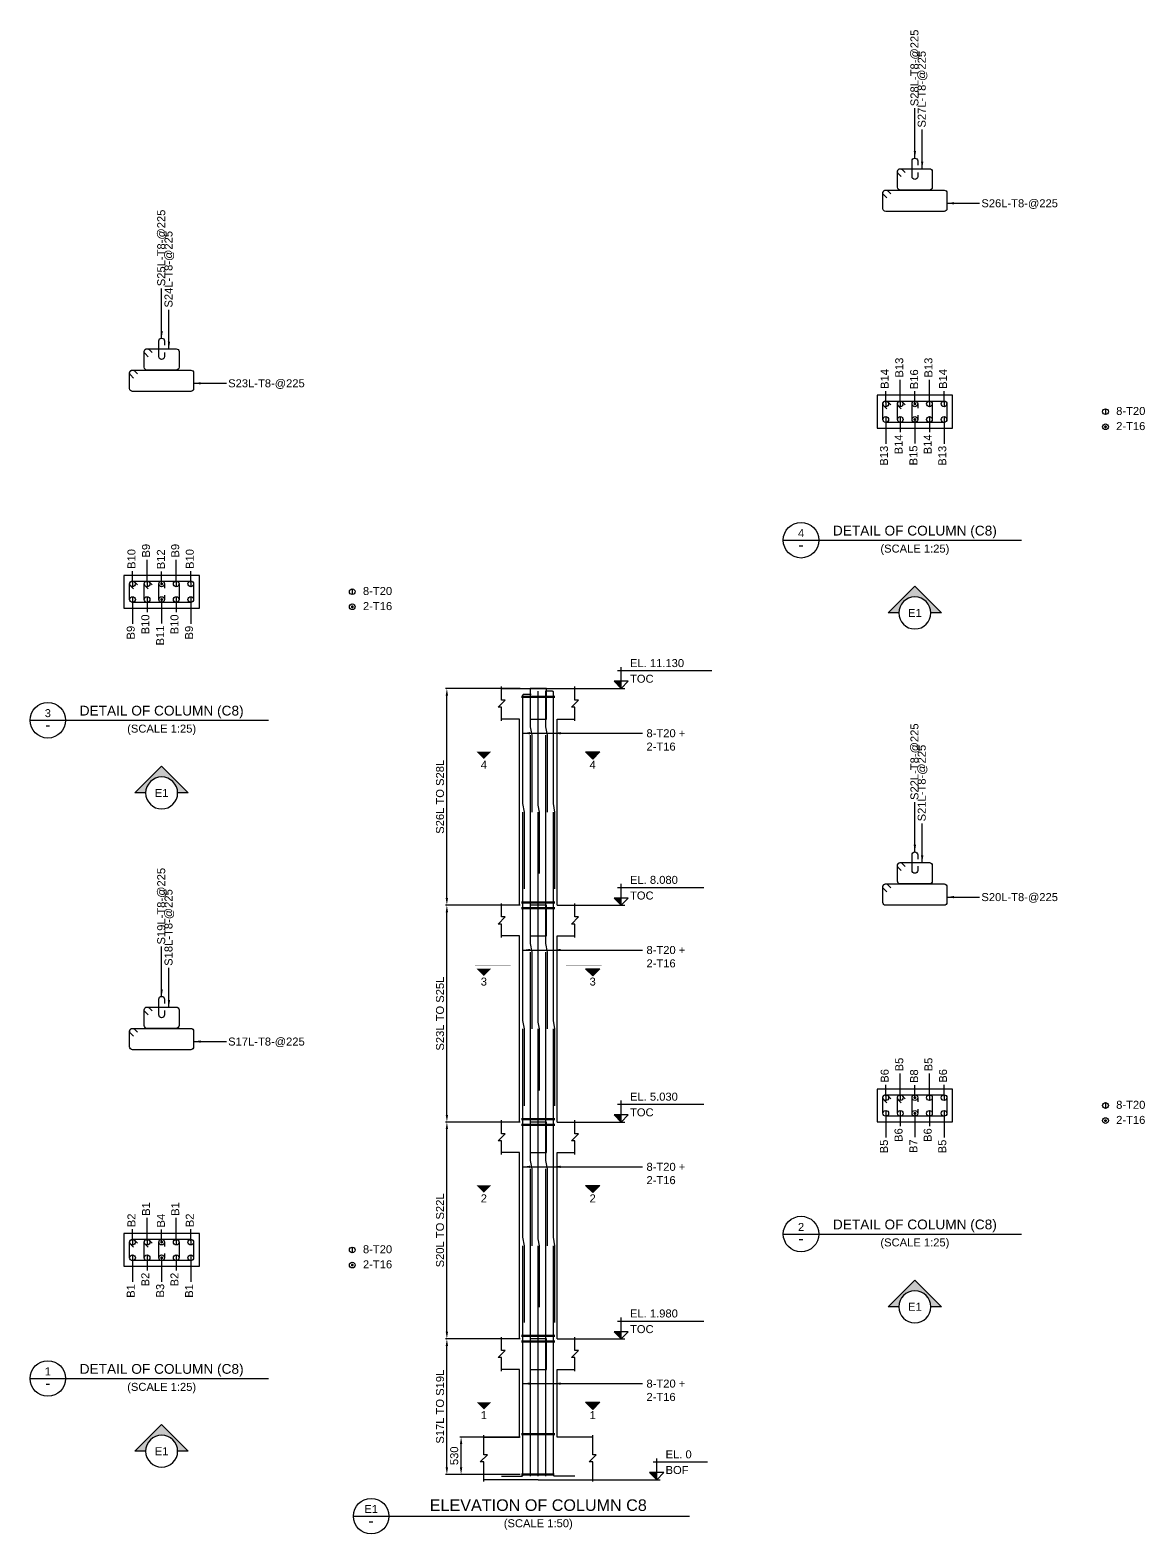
# Model space of a CAD drawing. Header units: inches. Extents: x -14290 to 92310, y -1525 to 237772.
# Drawn here: x -14290 to 17059, y -1525 to 40762 of the extents above; entities that cross this region are included whole.
import ezdxf
from ezdxf.enums import TextEntityAlignment as Align

# ---------------------------------------------------------------- set-up
doc = ezdxf.new("R2010")
doc.units = ezdxf.units.IN
doc.header["$MEASUREMENT"] = 0
doc.linetypes.add('SCHidden', pattern=[1000, 500, -500])
for name, color, linetype in [('colSectionMarkLayer', 5, 'Continuous'), ('Concrete Line', 2, 'Continuous'), ('Dim', 31, 'Continuous'), ('Hatch', 25, 'Continuous'), ('Labels', 4, 'Continuous'), ('Link', 225, 'Continuous'), ('Reinforcement', 130, 'Continuous'), ('Text', 31, 'Continuous'), ('Text_Scale', 31, 'Continuous')]:
    doc.layers.add(name, color=color, linetype=linetype)
doc.styles.add('SC-BBS1', font='SansSerif')
doc.styles.add('SC-COL2', font='sanss___.ttf')
doc.styles.get("Standard").update_dxf_attribs({"font": 'txt.shx'})
doc.dimstyles.new('ColumnSch', dxfattribs={"dimtxt": 225, "dimasz": 200, "dimexe": 38, "dimexo": 38, "dimgap": 80, "dimtad": 1, "dimtoh": 1, "dimdec": 0, "dimzin": 0, "dimdsep": 46, "dimtxsty": 'SC-BBS1', "dimcen": 0.09, "dimclrd": 8, "dimclre": 8, "dimclrt": 31, "dimadec": 0, "dimazin": 0, "dimtfac": 1, "dimtdec": 0, "dimtix": 1, "dimtofl": 0, "dimtmove": 0, "dimatfit": 3, "dimfxl": 1, "dimtolj": 1, "dimtzin": 0, "dimarcsym": 0})
doc.dimstyles.get("Standard").update_dxf_attribs({"dimtxt": 0.18, "dimasz": 200, "dimexe": 0.18, "dimexo": 0.0625, "dimgap": 0.09, "dimtad": 0, "dimtih": 1, "dimtoh": 1, "dimdec": 4, "dimzin": 0, "dimdsep": 46, "dimtxsty": 'Standard', "dimcen": 0.09, "dimadec": 0, "dimazin": 0, "dimtfac": 1, "dimtdec": 4, "dimtofl": 0, "dimtmove": 0, "dimatfit": 3, "dimfxl": 1, "dimtolj": 1, "dimtzin": 0, "dimarcsym": 0})

# ---------------------------------------------------------------- blocks, each defined once
blk = doc.blocks.new('*D0')
at = {"color": 8, "linetype": 'ByBlock', "lineweight": -2}
for p, q in [((-508, 3962), (-2608, 3962)), ((-2570, 344), (-2570, 3762)), ((-508, 144), (-2608, 144))]:
    blk.add_line(p, q, dxfattribs=at)
at = {"color": 8}
for points in [[(-2570, 3962), (-2537, 3762), (-2603, 3762)], [(-2570, 144), (-2603, 344), (-2537, 344)]]:
    blk.add_solid(points, dxfattribs=at)
at = {"layer": 'DEFPOINTS', "color": 31}
for p in [(-470, 3962), (-2570, 144), (-470, 144)]:
    blk.add_point(p, dxfattribs=at)
at = {"color": 31, "insert": (-2762, 2053), "char_height": 225, "attachment_point": 5, "rotation": 90, "style": 'SC-BBS1'}
blk.add_mtext('\\A1;S17L TO S19L', dxfattribs=at)
blk = doc.blocks.new('*D1')
at = {"color": 8, "linetype": 'ByBlock', "lineweight": -2}
for p, q in [((-508, 1200), (-2208, 1200)), ((-2170, 344), (-2170, 1000)), ((-508, 144), (-2208, 144))]:
    blk.add_line(p, q, dxfattribs=at)
at = {"color": 8}
for points in [[(-2170, 1200), (-2137, 1000), (-2203, 1000)], [(-2170, 144), (-2203, 344), (-2137, 344)]]:
    blk.add_solid(points, dxfattribs=at)
at = {"layer": 'DEFPOINTS', "color": 31}
for p in [(-470, 1200), (-2170, 144), (-470, 144)]:
    blk.add_point(p, dxfattribs=at)
at = {"color": 31, "insert": (-2362, 672), "char_height": 225, "attachment_point": 5, "rotation": 90, "style": 'SC-BBS1'}
blk.add_mtext('\\A1;530', dxfattribs=at)
blk = doc.blocks.new('*D2')
at = {"color": 8, "linetype": 'ByBlock', "lineweight": -2}
for p, q in [((-508, 10058), (-2608, 10058)), ((-2570, 4162), (-2570, 9858)), ((-508, 3962), (-2608, 3962))]:
    blk.add_line(p, q, dxfattribs=at)
at = {"color": 8}
for points in [[(-2570, 10058), (-2537, 9858), (-2603, 9858)], [(-2570, 3962), (-2603, 4162), (-2537, 4162)]]:
    blk.add_solid(points, dxfattribs=at)
at = {"layer": 'DEFPOINTS', "color": 31}
for p in [(-470, 10058), (-2570, 3962), (-470, 3962)]:
    blk.add_point(p, dxfattribs=at)
at = {"color": 31, "insert": (-2762, 7010), "char_height": 225, "attachment_point": 5, "rotation": 90, "style": 'SC-BBS1'}
blk.add_mtext('\\A1;S20L TO S22L', dxfattribs=at)
blk = doc.blocks.new('*D3')
at = {"color": 8, "linetype": 'ByBlock', "lineweight": -2}
for p, q in [((-508, 16154), (-2608, 16154)), ((-2570, 10258), (-2570, 15954)), ((-508, 10058), (-2608, 10058))]:
    blk.add_line(p, q, dxfattribs=at)
at = {"color": 8}
for points in [[(-2570, 16154), (-2537, 15954), (-2603, 15954)], [(-2570, 10058), (-2603, 10258), (-2537, 10258)]]:
    blk.add_solid(points, dxfattribs=at)
at = {"layer": 'DEFPOINTS', "color": 31}
for p in [(-470, 16154), (-2570, 10058), (-470, 10058)]:
    blk.add_point(p, dxfattribs=at)
at = {"color": 31, "insert": (-2762, 13106), "char_height": 225, "attachment_point": 5, "rotation": 90, "style": 'SC-BBS1'}
blk.add_mtext('\\A1;S23L TO S25L', dxfattribs=at)
blk = doc.blocks.new('*D4')
at = {"color": 8, "linetype": 'ByBlock', "lineweight": -2}
for p, q in [((-508, 22250), (-2608, 22250)), ((-2570, 16354), (-2570, 22050)), ((-508, 16154), (-2608, 16154))]:
    blk.add_line(p, q, dxfattribs=at)
at = {"color": 8}
for points in [[(-2570, 22250), (-2537, 22050), (-2603, 22050)], [(-2570, 16154), (-2603, 16354), (-2537, 16354)]]:
    blk.add_solid(points, dxfattribs=at)
at = {"layer": 'DEFPOINTS', "color": 31}
for p in [(-470, 22250), (-2570, 16154), (-470, 16154)]:
    blk.add_point(p, dxfattribs=at)
at = {"color": 31, "insert": (-2762, 19202), "char_height": 225, "attachment_point": 5, "rotation": 90, "style": 'SC-BBS1'}
blk.add_mtext('\\A1;S26L TO S28L', dxfattribs=at)

msp = doc.modelspace()

# ---------------------------------------------------------------- hatches: boundary and pattern name
at = {"layer": 'Hatch'}
h = msp.add_hatch(color=256, dxfattribs=at)
edge = h.paths.add_edge_path(flags=16)
edge.add_line((10140, 24372), (9840, 24372))
edge.add_line((9840, 24372), (10590, 25122))
edge.add_line((10590, 25122), (11340, 24372))
edge.add_line((11340, 24372), (11040, 24372))
edge.add_arc((10590, 24372), 450, 0, 180)
for points in [[(2330, 22250), (2330, 22450), (2130, 22450)], [(-1730, 20465), (-1530, 20265), (-1330, 20465), (-1730, 20465)], [(1730, 20465), (1530, 20265), (1330, 20465), (1730, 20465)], [(2330, 16154), (2330, 16354), (2130, 16354)], [(-1730, 14369), (-1530, 14169), (-1330, 14369), (-1730, 14369)], [(1730, 14369), (1530, 14169), (1330, 14369), (1730, 14369)], [(2330, 10058), (2330, 10258), (2130, 10258)], [(-1730, 8273), (-1530, 8073), (-1330, 8273), (-1730, 8273)], [(1730, 8273), (1530, 8073), (1330, 8273), (1730, 8273)], [(2330, 3962), (2330, 4162), (2130, 4162)], [(-1730, 2177), (-1530, 1977), (-1330, 2177), (-1730, 2177)], [(1730, 2177), (1530, 1977), (1330, 2177), (1730, 2177)], [(3330, 0), (3330, 200), (3130, 200)]]:
    msp.add_hatch(color=256, dxfattribs=at).paths.add_polyline_path(points, flags=0)
h = msp.add_hatch(color=256, dxfattribs=at)
edge = h.paths.add_edge_path(flags=16)
edge.add_line((-11040, 19310), (-11340, 19310))
edge.add_line((-11340, 19310), (-10590, 20060))
edge.add_line((-10590, 20060), (-9840, 19310))
edge.add_line((-9840, 19310), (-10140, 19310))
edge.add_arc((-10590, 19310), 450, 0, 180)
h = msp.add_hatch(color=256, dxfattribs=at)
edge = h.paths.add_edge_path(flags=16)
edge.add_line((10140, 4862), (9840, 4862))
edge.add_line((9840, 4862), (10590, 5612))
edge.add_line((10590, 5612), (11340, 4862))
edge.add_line((11340, 4862), (11040, 4862))
edge.add_arc((10590, 4862), 450, 0, 180)
h = msp.add_hatch(color=256, dxfattribs=at)
edge = h.paths.add_edge_path(flags=16)
edge.add_line((-11040, 800), (-11340, 800))
edge.add_line((-11340, 800), (-10590, 1550))
edge.add_line((-10590, 1550), (-9840, 800))
edge.add_line((-9840, 800), (-10140, 800))
edge.add_arc((-10590, 800), 450, 0, 180)

# ---------------------------------------------------------------- linework, layer by layer
at = {"lineweight": 50}
for p, q in [((-470, 22010), (470, 22010)), ((-470, 16234), (470, 16234)), ((-470, 16074), (470, 16074)), ((-470, 10138), (470, 10138)), ((-470, 9978), (470, 9978)), ((-470, 4042), (470, 4042)), ((-470, 3882), (470, 3882)), ((-470, 1280), (470, 1280)), ((-470, 144), (450, 144))]:
    msp.add_line(p, q, dxfattribs=at)
at = {"layer": 'colSectionMarkLayer'}
for p, q in [((6890, 26417), (13590, 26417)), ((2330, 22250), (2330, 22850)), ((2230, 22750), (4880, 22750)), ((530, 22250), (2430, 22250)), ((-14290, 21355), (-7590, 21355)), ((2230, 16654), (4655, 16654)), ((2330, 16154), (2330, 16754)), ((530, 16154), (2430, 16154)), ((2330, 10058), (2330, 10658)), ((2230, 10558), (4655, 10558)), ((530, 10058), (2430, 10058)), ((6890, 6907), (13590, 6907)), ((2230, 4462), (4655, 4462)), ((2330, 3962), (2330, 4562)), ((530, 3962), (2430, 3962)), ((-14290, 2845), (-7590, 2845)), ((3230, 500), (4755, 500)), ((3330, 0), (3330, 600)), ((1530, 0), (3430, 0)), ((-5200, -1025), (4250, -1025))]:
    msp.add_line(p, q, dxfattribs=at)
for points in [[(10140, 24372), (9840, 24372), (10590, 25122), (11340, 24372), (11040, 24372, 1), (10140, 24372, 1), (11040, 24372)], [(-11040, 19310), (-11340, 19310), (-10590, 20060), (-9840, 19310), (-10140, 19310, 1), (-11040, 19310, 1), (-10140, 19310)], [(10140, 4862), (9840, 4862), (10590, 5612), (11340, 4862), (11040, 4862, 1), (10140, 4862, 1), (11040, 4862)], [(-11040, 800), (-11340, 800), (-10590, 1550), (-9840, 800), (-10140, 800, 1), (-11040, 800, 1), (-10140, 800)]]:
    msp.add_lwpolyline(points, format="xyb", dxfattribs=at)
for points in [[(2330, 22250), (2530, 22450), (2130, 22450)], [(2330, 16154), (2530, 16354), (2130, 16354)], [(2330, 10058), (2530, 10258), (2130, 10258)], [(2330, 3962), (2530, 4162), (2130, 4162)], [(3330, 0), (3530, 200), (3130, 200)]]:
    msp.add_lwpolyline(points, close=True, dxfattribs=at)
at = {"layer": 'colSectionMarkLayer', "const_width": 5}
for points in [[(-780, 20565), (-1780, 20565)], [(-1730, 20465), (-1530, 20265), (-1330, 20465), (-1730, 20465)], [(780, 20565), (1780, 20565)], [(-780, 14469), (-1780, 14469)], [(780, 14469), (1780, 14469)], [(-1730, 14369), (-1530, 14169), (-1330, 14369), (-1730, 14369)], [(-780, 8373), (-1780, 8373)], [(-1730, 8273), (-1530, 8073), (-1330, 8273), (-1730, 8273)], [(780, 8373), (1780, 8373)], [(-780, 2277), (-1780, 2277)], [(-1730, 2177), (-1530, 1977), (-1330, 2177), (-1730, 2177)], [(780, 2277), (1780, 2277)]]:
    msp.add_lwpolyline(points, dxfattribs=at)
at = {"layer": 'colSectionMarkLayer'}
for points in [[(1730, 20465), (1530, 20265), (1330, 20465), (1730, 20465)], [(1730, 14369), (1530, 14169), (1330, 14369), (1730, 14369)], [(1730, 8273), (1530, 8073), (1330, 8273), (1730, 8273)], [(1730, 2177), (1530, 1977), (1330, 2177), (1730, 2177)]]:
    msp.add_lwpolyline(points, dxfattribs=at)
for centre in [(7390, 26417), (-13790, 21355), (7390, 6907), (-13790, 2845), (-4700, -1025)]:
    msp.add_circle(centre, 500, dxfattribs=at)
at = {"layer": 'Concrete Line'}
for p, q in [((-1030, 22250), (1030, 22250)), ((-530, 21390), (-1030, 21390)), ((-530, 16154), (-530, 21390)), ((530, 16154), (530, 21390)), ((530, 21390), (1030, 21390)), ((-530, 16154), (-1030, 16154)), ((-530, 16154), (-530, 16154)), ((-530, 16154), (-530, 16154)), ((530, 16154), (530, 16154)), ((530, 16154), (530, 16154)), ((530, 16154), (1030, 16154)), ((-530, 15294), (-1030, 15294)), ((-530, 10058), (-530, 15294)), ((530, 10058), (530, 15294)), ((530, 15294), (1030, 15294)), ((-530, 10058), (-1030, 10058)), ((-530, 10058), (-530, 10058)), ((-530, 10058), (-530, 10058)), ((530, 10058), (530, 10058)), ((530, 10058), (530, 10058)), ((530, 10058), (1030, 10058)), ((-530, 9198), (-1030, 9198)), ((-530, 3962), (-530, 9198)), ((530, 3962), (530, 9198)), ((530, 9198), (1030, 9198)), ((-530, 3962), (-1030, 3962)), ((-530, 3962), (-530, 3962)), ((-530, 3962), (-530, 3962)), ((530, 3962), (530, 3962)), ((530, 3962), (530, 3962)), ((530, 3962), (1030, 3962)), ((-530, 3102), (-1030, 3102)), ((-530, 1200), (-530, 3102)), ((530, 1200), (530, 3102)), ((530, 3102), (1030, 3102)), ((-1530, 1200), (-530, 1200)), ((1530, 1200), (530, 1200)), ((1530, 1200), (530, 1200)), ((0, 0), (-1530, 0)), ((0, 0), (1530, 0))]:
    msp.add_line(p, q, dxfattribs=at)
for points in [[(9530, 29572), (11650, 29572), (11650, 29572), (11650, 30492), (11650, 30492), (9530, 30492), (9530, 30492), (9530, 29572)], [(-11650, 24510), (-9530, 24510), (-9530, 24510), (-9530, 25430), (-9530, 25430), (-11650, 25430), (-11650, 25430), (-11650, 24510)], [(-230, 22250), (-230, 21390), (230, 21390), (230, 22250)], [(-230, 16154), (-230, 15294), (230, 15294), (230, 16154)], [(9530, 10062), (11650, 10062), (11650, 10062), (11650, 10982), (11650, 10982), (9530, 10982), (9530, 10982), (9530, 10062)], [(-230, 10058), (-230, 9198), (230, 9198), (230, 10058)], [(-11650, 6000), (-9530, 6000), (-9530, 6000), (-9530, 6920), (-9530, 6920), (-11650, 6920), (-11650, 6920), (-11650, 6000)], [(-230, 3962), (-230, 3102), (230, 3102), (230, 3962)]]:
    msp.add_lwpolyline(points, close=True, dxfattribs=at)
for points in [[(-1030, 21340), (-1030, 21720), (-1130, 21720), (-930, 21920), (-1030, 21920), (-1030, 22300)], [(1030, 21340), (1030, 21720), (930, 21720), (1130, 21920), (1030, 21920), (1030, 22300)], [(-1030, 15244), (-1030, 15624), (-1130, 15624), (-930, 15824), (-1030, 15824), (-1030, 16204)], [(1030, 15244), (1030, 15624), (930, 15624), (1130, 15824), (1030, 15824), (1030, 16204)], [(-1030, 9148), (-1030, 9528), (-1130, 9528), (-930, 9728), (-1030, 9728), (-1030, 10108)], [(1030, 9148), (1030, 9528), (930, 9528), (1130, 9728), (1030, 9728), (1030, 10108)], [(-1030, 3052), (-1030, 3432), (-1130, 3432), (-930, 3632), (-1030, 3632), (-1030, 4012)], [(1030, 3052), (1030, 3432), (930, 3432), (1130, 3632), (1030, 3632), (1030, 4012)], [(-1530, -50), (-1530, 500), (-1630, 500), (-1430, 700), (-1530, 700), (-1530, 1250)], [(1530, -50), (1530, 500), (1430, 500), (1630, 700), (1530, 700), (1530, 1250)]]:
    msp.add_lwpolyline(points, dxfattribs=at)
at = {"layer": 'Concrete Line', "linetype": 'SCHidden', "ltscale": 0.3}
for points in [[(-230, 22250), (-230, 21390), (230, 21390), (230, 22250)], [(-230, 16154), (-230, 15294), (230, 15294), (230, 16154)], [(-230, 10058), (-230, 9198), (230, 9198), (230, 10058)], [(-230, 3962), (-230, 3102), (230, 3102), (230, 3962)]]:
    msp.add_lwpolyline(points, close=True, dxfattribs=at)
at = {"layer": 'Dim', "color": 8}
for p, q in [((10180, 30292), (10180, 30932)), ((11000, 30292), (11000, 30932)), ((9770, 30292), (9770, 30612)), ((10590, 30284), (10590, 30604)), ((11410, 30292), (11410, 30612)), ((9770, 29772), (9770, 29132)), ((10180, 29772), (10180, 29452)), ((10590, 29780), (10590, 29140)), ((11000, 29772), (11000, 29452)), ((11410, 29772), (11410, 29132)), ((-11000, 25230), (-11000, 25870)), ((-10180, 25230), (-10180, 25870)), ((-11410, 25230), (-11410, 25550)), ((-10590, 25222), (-10590, 25542)), ((-9770, 25230), (-9770, 25550)), ((-11410, 24710), (-11410, 24070)), ((-11000, 24710), (-11000, 24390)), ((-10590, 24718), (-10590, 24078)), ((-10180, 24710), (-10180, 24390)), ((-9770, 24710), (-9770, 24070)), ((10180, 10782), (10180, 11422)), ((11000, 10782), (11000, 11422)), ((9770, 10782), (9770, 11102)), ((10590, 10774), (10590, 11094)), ((11410, 10782), (11410, 11102)), ((9770, 10262), (9770, 9622)), ((10180, 10262), (10180, 9942)), ((10590, 10270), (10590, 9630)), ((11000, 10262), (11000, 9942)), ((11410, 10262), (11410, 9622)), ((-11000, 6720), (-11000, 7360)), ((-10180, 6720), (-10180, 7360)), ((-11410, 6720), (-11410, 7040)), ((-10590, 6712), (-10590, 7032)), ((-9770, 6720), (-9770, 7040)), ((-11410, 6200), (-11410, 5560)), ((-11000, 6200), (-11000, 5880)), ((-10590, 6208), (-10590, 5568)), ((-10180, 6200), (-10180, 5880)), ((-9770, 6200), (-9770, 5560))]:
    msp.add_line(p, q, dxfattribs=at)
at = {"layer": 'Link'}
for points in [[(10208.3, 36640.6), (10123.4, 36725.4, -0.668178), (10180, 36862), (11000, 36862, -0.4142136), (11080, 36782), (11080, 36342, -0.4142136), (11000, 36262), (10180, 36262, -0.4142136), (10100, 36342), (10100, 36782, -0.6681793), (10236.6, 36838.6), (10321.4, 36753.7)], [(10670, 36762), (10670, 36642, -1), (10510, 36642), (10510, 37082, -1), (10670, 37082), (10670, 36962)], [(9798.3, 36040.6), (9713.4, 36125.4, -0.668178), (9770, 36262), (11410, 36262, -0.4142136), (11490, 36182), (11490, 35742, -0.4142136), (11410, 35662), (9770, 35662, -0.4142136), (9690, 35742), (9690, 36182, -0.6681793), (9826.6, 36238.6), (9911.4, 36153.7)], [(-10971.7, 31578.6), (-11056.6, 31663.4, -0.668178), (-11000, 31800), (-10180, 31800, -0.4142136), (-10100, 31720), (-10100, 31280, -0.4142136), (-10180, 31200), (-11000, 31200, -0.4142136), (-11080, 31280), (-11080, 31720, -0.6681793), (-10943.4, 31776.6), (-10858.6, 31691.7)], [(-10510, 31700), (-10510, 31580, -1), (-10670, 31580), (-10670, 32020, -1), (-10510, 32020), (-10510, 31900)], [(-11381.7, 30978.6), (-11466.6, 31063.4, -0.668178), (-11410, 31200), (-9770, 31200, -0.4142136), (-9690, 31120), (-9690, 30680, -0.4142136), (-9770, 30600), (-11410, 30600, -0.4142136), (-11490, 30680), (-11490, 31120, -0.6681793), (-11353.4, 31176.6), (-11268.6, 31091.7)], [(9798.3, 30110.6), (9713.4, 30195.4, -0.668178), (9770, 30332), (11410, 30332, -0.4142136), (11490, 30252), (11490, 29812, -0.4142136), (11410, 29732), (9770, 29732, -0.4142136), (9690, 29812), (9690, 30252, -0.6681793), (9826.6, 30308.6), (9911.4, 30223.7)], [(10208.3, 30110.6), (10123.4, 30195.4, -0.668178), (10180, 30332), (11000, 30332, -0.4142136), (11080, 30252), (11080, 29812, -0.4142136), (11000, 29732), (10180, 29732, -0.4142136), (10100, 29812), (10100, 30252, -0.6681793), (10236.6, 30308.6), (10321.4, 30223.7)], [(10670, 29932), (10670, 29812, -1), (10510, 29812), (10510, 30252, -1), (10670, 30252), (10670, 30132)], [(-11381.7, 25048.6), (-11466.6, 25133.4, -0.668178), (-11410, 25270), (-9770, 25270, -0.4142136), (-9690, 25190), (-9690, 24750, -0.4142136), (-9770, 24670), (-11410, 24670, -0.4142136), (-11490, 24750), (-11490, 25190, -0.6681793), (-11353.4, 25246.6), (-11268.6, 25161.7)], [(-10971.7, 25048.6), (-11056.6, 25133.4, -0.668178), (-11000, 25270), (-10180, 25270, -0.4142136), (-10100, 25190), (-10100, 24750, -0.4142136), (-10180, 24670), (-11000, 24670, -0.4142136), (-11080, 24750), (-11080, 25190, -0.6681793), (-10943.4, 25246.6), (-10858.6, 25161.7)], [(-10510, 24870), (-10510, 24750, -1), (-10670, 24750), (-10670, 25190, -1), (-10510, 25190), (-10510, 25070)], [(10208.3, 17130.6), (10123.4, 17215.4, -0.668178), (10180, 17352), (11000, 17352, -0.4142136), (11080, 17272), (11080, 16832, -0.4142136), (11000, 16752), (10180, 16752, -0.4142136), (10100, 16832), (10100, 17272, -0.6681793), (10236.6, 17328.6), (10321.4, 17243.7)], [(10670, 17252), (10670, 17132, -1), (10510, 17132), (10510, 17572, -1), (10670, 17572), (10670, 17452)], [(9798.3, 16530.6), (9713.4, 16615.4, -0.668178), (9770, 16752), (11410, 16752, -0.4142136), (11490, 16672), (11490, 16232, -0.4142136), (11410, 16152), (9770, 16152, -0.4142136), (9690, 16232), (9690, 16672, -0.6681793), (9826.6, 16728.6), (9911.4, 16643.7)], [(-10510, 13190), (-10510, 13070, -1), (-10670, 13070), (-10670, 13510, -1), (-10510, 13510), (-10510, 13390)], [(-10971.7, 13068.6), (-11056.6, 13153.4, -0.668178), (-11000, 13290), (-10180, 13290, -0.4142136), (-10100, 13210), (-10100, 12770, -0.4142136), (-10180, 12690), (-11000, 12690, -0.4142136), (-11080, 12770), (-11080, 13210, -0.6681793), (-10943.4, 13266.6), (-10858.6, 13181.7)], [(-11381.7, 12468.6), (-11466.6, 12553.4, -0.668178), (-11410, 12690), (-9770, 12690, -0.4142136), (-9690, 12610), (-9690, 12170, -0.4142136), (-9770, 12090), (-11410, 12090, -0.4142136), (-11490, 12170), (-11490, 12610, -0.6681793), (-11353.4, 12666.6), (-11268.6, 12581.7)], [(9798.3, 10600.6), (9713.4, 10685.4, -0.668178), (9770, 10822), (11410, 10822, -0.4142136), (11490, 10742), (11490, 10302, -0.4142136), (11410, 10222), (9770, 10222, -0.4142136), (9690, 10302), (9690, 10742, -0.6681793), (9826.6, 10798.6), (9911.4, 10713.7)], [(10208.3, 10600.6), (10123.4, 10685.4, -0.668178), (10180, 10822), (11000, 10822, -0.4142136), (11080, 10742), (11080, 10302, -0.4142136), (11000, 10222), (10180, 10222, -0.4142136), (10100, 10302), (10100, 10742, -0.6681793), (10236.6, 10798.6), (10321.4, 10713.7)], [(10670, 10422), (10670, 10302, -1), (10510, 10302), (10510, 10742, -1), (10670, 10742), (10670, 10622)], [(-11381.7, 6538.6), (-11466.6, 6623.4, -0.668178), (-11410, 6760), (-9770, 6760, -0.4142136), (-9690, 6680), (-9690, 6240, -0.4142136), (-9770, 6160), (-11410, 6160, -0.4142136), (-11490, 6240), (-11490, 6680, -0.6681793), (-11353.4, 6736.6), (-11268.6, 6651.7)], [(-10971.7, 6538.6), (-11056.6, 6623.4, -0.668178), (-11000, 6760), (-10180, 6760, -0.4142136), (-10100, 6680), (-10100, 6240, -0.4142136), (-10180, 6160), (-11000, 6160, -0.4142136), (-11080, 6240), (-11080, 6680, -0.6681793), (-10943.4, 6736.6), (-10858.6, 6651.7)], [(-10510, 6360), (-10510, 6240, -1), (-10670, 6240), (-10670, 6680, -1), (-10510, 6680), (-10510, 6560)]]:
    msp.add_lwpolyline(points, format="xyb", dxfattribs=at)
at = {"layer": 'Reinforcement', "color": 130}
for points in [[(9770, 30332), (9770, 30172)], [(10180, 30332), (10180, 30172)], [(11000, 30332), (11000, 30172)], [(11410, 30332), (11410, 30172)], [(15950, 30112), (15950, 29952)], [(9770, 29892), (9770, 29732)], [(10180, 29892), (10180, 29732)], [(11000, 29892), (11000, 29732)], [(11410, 29892), (11410, 29732)], [(-11410, 25270), (-11410, 25110)], [(-11000, 25270), (-11000, 25110)], [(-10180, 25270), (-10180, 25110)], [(-9770, 25270), (-9770, 25110)], [(-5230, 25050), (-5230, 24890)], [(-11410, 24830), (-11410, 24670)], [(-11000, 24830), (-11000, 24670)], [(-10180, 24830), (-10180, 24670)], [(-9770, 24830), (-9770, 24670)], [(9770, 10822), (9770, 10662)], [(10180, 10822), (10180, 10662)], [(11000, 10822), (11000, 10662)], [(11410, 10822), (11410, 10662)], [(15950, 10602), (15950, 10442)], [(9770, 10382), (9770, 10222)], [(10180, 10382), (10180, 10222)], [(11000, 10382), (11000, 10222)], [(11410, 10382), (11410, 10222)], [(-11410, 6760), (-11410, 6600)], [(-11000, 6760), (-11000, 6600)], [(-10180, 6760), (-10180, 6600)], [(-9770, 6760), (-9770, 6600)], [(-5230, 6540), (-5230, 6380)], [(-11410, 6320), (-11410, 6160)], [(-11000, 6320), (-11000, 6160)], [(-10180, 6320), (-10180, 6160)], [(-9770, 6320), (-9770, 6160)]]:
    msp.add_lwpolyline(points, dxfattribs=at)
at = {"layer": 'Reinforcement', "color": 130, "const_width": 40}
for points in [[(10570, 30252, 1), (10610, 30252, 1)], [(10570, 29812, 1), (10610, 29812, 1)], [(15930, 29607, 1), (15970, 29607, 1)], [(-10610, 25190, 1), (-10570, 25190, 1)], [(-10610, 24750, 1), (-10570, 24750, 1)], [(-5250, 24545, 1), (-5210, 24545, 1)], [(10570, 10742, 1), (10610, 10742, 1)], [(10570, 10302, 1), (10610, 10302, 1)], [(15930, 10097, 1), (15970, 10097, 1)], [(-10610, 6680, 1), (-10570, 6680, 1)], [(-10610, 6240, 1), (-10570, 6240, 1)], [(-5250, 6035, 1), (-5210, 6035, 1)]]:
    msp.add_lwpolyline(points, format="xyb", close=True, dxfattribs=at)
at = {"layer": 'Reinforcement'}
for points in [[(-390, 16612), (-390, 18772), (-430, 19012), (-430, 22060, -0.4142136), (-400, 22090), (-200, 22090)], [(470, 16612), (470, 18772), (430, 19012), (430, 22140, 0.4142136), (400, 22170), (200, 22170)], [(-1030, 100), (-460, 100, 0.4142136), (-430, 130), (-430, 6580)], [(1030, 100), (460, 100, -0.4142136), (430, 130), (430, 6580)]]:
    msp.add_lwpolyline(points, format="xyb", dxfattribs=at)
for points in [[(-175, 18772), (-175, 20932), (-215, 21172), (-215, 22170), (-215, 22170), (-215, 22170)], [(32, 17044), (32, 18772), (0, 18964), (0, 22170), (0, 22170), (0, 22170)], [(255, 18772), (255, 20932), (215, 21172), (215, 22170), (215, 22170), (215, 22170)], [(-175, 12676), (-175, 14836), (-215, 15076), (-215, 20932)], [(255, 12676), (255, 14836), (215, 15076), (215, 20932)], [(-390, 10516), (-390, 12676), (-430, 12916), (-430, 18772)], [(32, 10948), (32, 12676), (0, 12868), (0, 18772)], [(470, 10516), (470, 12676), (430, 12916), (430, 18772)], [(-175, 6580), (-175, 8740), (-215, 8980), (-215, 14836)], [(255, 6580), (255, 8740), (215, 8980), (215, 14836)], [(-390, 4420), (-390, 6580), (-430, 6820), (-430, 12676)], [(32, 4852), (32, 6580), (0, 6772), (0, 12676)], [(470, 4420), (470, 6580), (430, 6820), (430, 12676)], [(-215, 100), (-215, 100), (-215, 100), (-215, 8740)], [(215, 100), (215, 100), (215, 100), (215, 8740)], [(0, 100), (0, 100), (0, 100), (0, 6580)]]:
    msp.add_lwpolyline(points, dxfattribs=at)
at = {"layer": 'Reinforcement', "color": 130}
for centre in [(9770, 30252), (10180, 30252), (10590, 30252), (11000, 30252), (11410, 30252), (15950, 30032), (9770, 29812), (10180, 29812), (10590, 29812), (11000, 29812), (11410, 29812), (15950, 29607), (-11410, 25190), (-11000, 25190), (-10590, 25190), (-10180, 25190), (-9770, 25190), (-5230, 24970), (-11410, 24750), (-11000, 24750), (-10590, 24750), (-10180, 24750), (-9770, 24750), (-5230, 24545), (9770, 10742), (10180, 10742), (10590, 10742), (11000, 10742), (11410, 10742), (15950, 10522), (9770, 10302), (10180, 10302), (10590, 10302), (11000, 10302), (11410, 10302), (15950, 10097), (-11410, 6680), (-11000, 6680), (-10590, 6680), (-10180, 6680), (-9770, 6680), (-5230, 6460), (-11410, 6240), (-11000, 6240), (-10590, 6240), (-10180, 6240), (-9770, 6240), (-5230, 6035)]:
    msp.add_circle(centre, 80, dxfattribs=at)

# ---------------------------------------------------------------- texts
at = {"layer": 'colSectionMarkLayer', "style": 'SC-BBS1'}
for s, p in [('4', (-1530, 20215)), ('4', (1530, 20215)), ('3', (-1530, 14119)), ('3', (1530, 14119)), ('2', (-1530, 8023)), ('2', (1530, 8023)), ('1', (-1530, 1927)), ('1', (1530, 1927))]:
    msp.add_text(s, height=225, dxfattribs=at).set_placement(p, align=Align.TOP_CENTER)
at = {"layer": 'Dim', "style": 'SC-COL2'}
for s, p in [('B13', (10150, 30992)), ('B13', (10970, 30992)), ('B14', (9740, 30672)), ('B16', (10568, 30664)), ('B14', (11380, 30672)), ('B9', (-11030, 25930)), ('B9', (-10210, 25930)), ('B10', (-11440, 25610)), ('B12', (-10612, 25602)), ('B10', (-9800, 25610)), ('B5', (10150, 11482)), ('B5', (10970, 11482)), ('B6', (9740, 11162)), ('B8', (10568, 11154)), ('B6', (11380, 11162)), ('B1', (-11030, 7420)), ('B1', (-10210, 7420)), ('B2', (-11440, 7100)), ('B4', (-10612, 7092)), ('B2', (-9800, 7100))]:
    msp.add_text(s, height=225, rotation=90, dxfattribs=at).set_placement(p, align=Align.MIDDLE_LEFT)
for s, p in [('B14', (10130, 29392)), ('B14', (10950, 29392)), ('B13', (9720, 29072)), ('B15', (10548, 29080)), ('B13', (11360, 29072)), ('B10', (-11050, 24330)), ('B10', (-10230, 24330)), ('B9', (-11460, 24010)), ('B11', (-10632, 24018)), ('B9', (-9820, 24010)), ('B6', (10130, 9882)), ('B6', (10950, 9882)), ('B5', (9720, 9562)), ('B7', (10548, 9570)), ('B5', (11360, 9562)), ('B2', (-11050, 5820)), ('B2', (-10230, 5820)), ('B1', (-11460, 5500)), ('B3', (-10632, 5508)), ('B1', (-9820, 5500))]:
    msp.add_text(s, height=225, rotation=90, dxfattribs=at).set_placement(p, align=Align.MIDDLE_RIGHT)
at = {"layer": 'Labels', "style": 'SC-BBS1'}
for s, height, p in [('4', 225, (7390, 26437)), ('DETAIL OF COLUMN (C8)', 275, (10590, 26467)), ('3', 225, (-13790, 21375)), ('DETAIL OF COLUMN (C8)', 275, (-10590, 21405)), ('2', 225, (7390, 6927)), ('DETAIL OF COLUMN (C8)', 275, (10590, 6957)), ('1', 225, (-13790, 2865)), ('DETAIL OF COLUMN (C8)', 275, (-10590, 2895)), ('E1', 225, (-4700, -1005)), ('ELEVATION OF COLUMN C8', 325, (0, -975))]:
    msp.add_text(s, height=height, dxfattribs=at).set_placement(p, align=Align.BOTTOM_CENTER)
for s, height, p in [('-', 325, (7390, 26292)), ('E1', 225, (10590, 24372)), ('-', 325, (-13790, 21230)), ('E1', 225, (-10590, 19310)), ('-', 325, (7390, 6782)), ('E1', 225, (10590, 4862)), ('-', 325, (-13790, 2720)), ('E1', 225, (-10590, 800)), ('-', 325, (-4700, -1150))]:
    msp.add_text(s, height=height, dxfattribs=at).set_placement(p, align=Align.MIDDLE_CENTER)
at = {"layer": 'Text', "style": 'SC-BBS1'}
for s, p in [('S28L-T8-@225', (10690, 38622)), ('S27L-T8-@225', (10895, 38022)), ('S25L-T8-@225', (-10490, 33560)), ('S24L-T8-@225', (-10285, 32960)), ('S22L-T8-@225', (10690, 19112)), ('S21L-T8-@225', (10895, 18512)), ('S19L-T8-@225', (-10490, 15050)), ('S18L-T8-@225', (-10285, 14450))]:
    msp.add_text(s, height=225, rotation=90, dxfattribs=at).set_placement(p)
for s, p in [('S26L-T8-@225', (12460, 35892)), ('S23L-T8-@225', (-8720, 30830)), ('8-T20', (16250, 30052)), ('2-T16', (16250, 29627)), ('8-T20', (-4930, 24990)), ('2-T16', (-4930, 24565)), ('S20L-T8-@225', (12460, 16382)), ('S17L-T8-@225', (-8720, 12320)), ('8-T20', (16250, 10542)), ('2-T16', (16250, 10117)), ('8-T20', (-4930, 6480)), ('2-T16', (-4930, 6055))]:
    msp.add_text(s, height=225, dxfattribs=at).set_placement(p, align=Align.MIDDLE_LEFT)
for p in [(10590, 26002), (-10590, 20940), (10590, 6492), (-10590, 2430)]:
    msp.add_text('(SCALE 1:25)', height=225, dxfattribs=at).set_placement(p, align=Align.BOTTOM_CENTER)
for s, p in [('EL. 11.130', (2580, 22850)), ('TOC', (2580, 22410)), ('EL. 8.080', (2580, 16754)), ('TOC', (2580, 16314)), ('EL. 5.030', (2580, 10658)), ('TOC', (2580, 10218)), ('EL. 1.980', (2580, 4562)), ('TOC', (2580, 4122)), ('EL. 0', (3580, 600)), ('BOF', (3580, 160))]:
    msp.add_text(s, height=225, dxfattribs=at).set_placement(p)
at = {"layer": 'Text', "char_height": 225, "attachment_point": 1, "style": 'SC-BBS1'}
for insert in [(3042.5, 21102.5), (3042.5, 15006.5), (3042.5, 8910.5), (3042.5, 2814.5)]:
    msp.add_mtext('8-T20 + \\P2-T16', dxfattribs=dict(at, insert=insert))
at = {"layer": 'Text_Scale', "style": 'SC-BBS1'}
msp.add_text('(SCALE 1:50)', height=225, dxfattribs=at).set_placement((0, -1405), align=Align.BOTTOM_CENTER)

# ---------------------------------------------------------------- dimensions: what is measured, and where the dimension line sits
at = {"layer": 'Dim', "lineweight": 50}
for p1, p2, distance, text, picture, middle in [((-470, 16154), (-470, 22250), 2100, 'S26L TO S28L', '*D4', (-2570, 19202)), ((-470, 10058), (-470, 16154), 2100, 'S23L TO S25L', '*D3', (-2570, 13106)), ((-470, 3962), (-470, 10058), 2100, 'S20L TO S22L', '*D2', (-2570, 7010)), ((-470, 144), (-470, 3962), 2100, 'S17L TO S19L', '*D0', (-2570, 2053)), ((-470, 144), (-470, 1200), 1700, '530', '*D1', (-2170, 672))]:
    dim = msp.add_aligned_dim(p1=p1, p2=p2, distance=distance, text=text, dimstyle='ColumnSch', dxfattribs=at)
    dim.commit()
    dim.dimension.update_dxf_attribs({"geometry": picture, "text_midpoint": middle})

# ---------------------------------------------------------------- leaders
at = {"layer": 'Dim', "color": 8}
for points in [[(10590, 37162), (10590, 38562)], [(10795, 36862), (10795, 37962)], [(11490, 35892), (12410, 35892)], [(-10590, 32100), (-10590, 33500)], [(-10385, 31800), (-10385, 32900)], [(-9690, 30830), (-8770, 30830)], [(-430, 20990), (2930, 20990)], [(430, 20990), (2930, 20990)], [(10590, 17652), (10590, 19052)], [(10795, 17352), (10795, 18452)], [(11490, 16382), (12410, 16382)], [(-10590, 13590), (-10590, 14990)], [(-430, 14894), (2930, 14894)], [(430, 14894), (2930, 14894)], [(-10385, 13290), (-10385, 14390)], [(-9690, 12320), (-8770, 12320)], [(-430, 8798), (2930, 8798)], [(430, 8798), (2930, 8798)], [(-430, 2702), (2930, 2702)], [(430, 2702), (2930, 2702)]]:
    msp.add_leader(points, dimstyle='Standard', dxfattribs=at)

doc.saveas('drawing.dxf')
